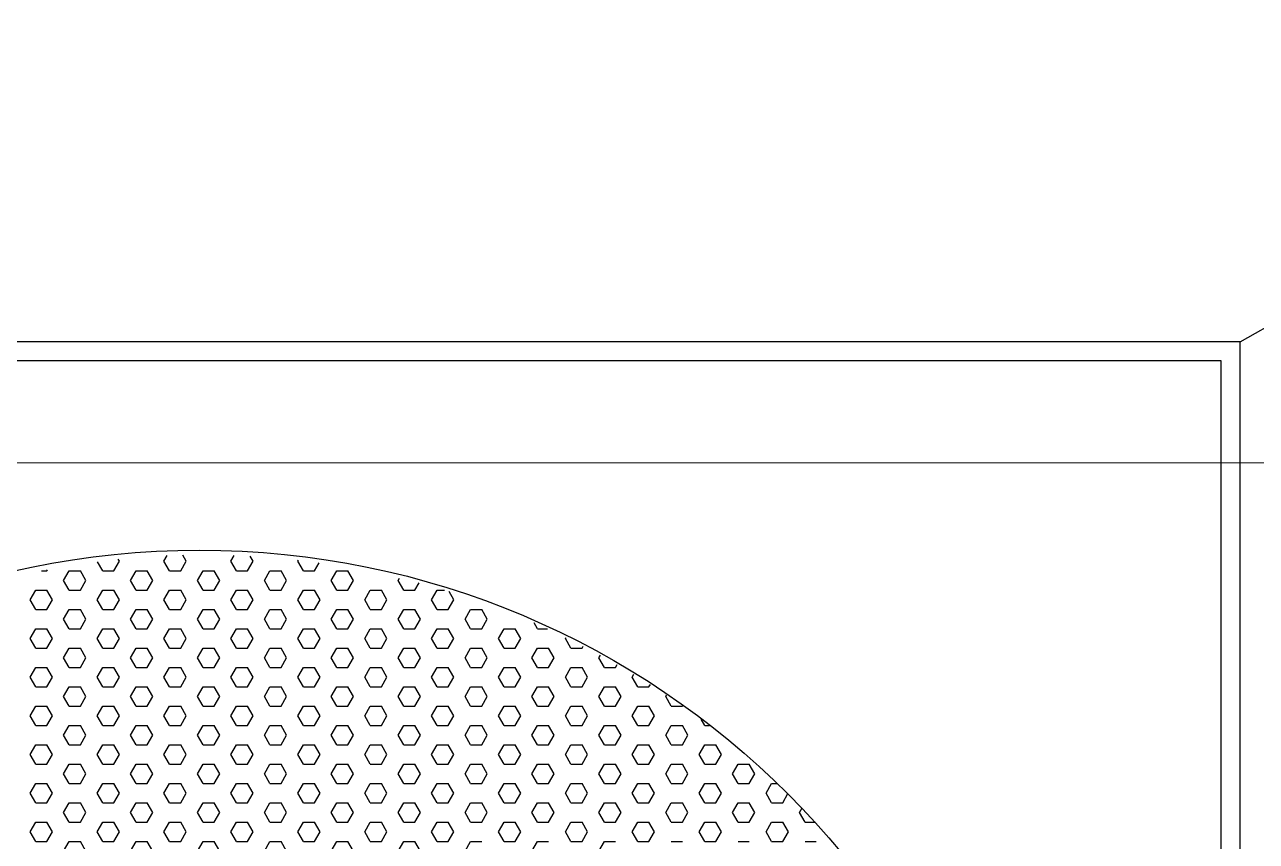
# Model space of a CAD drawing. Header units: millimetres. Extents: x 1464389 to 1998638, y -29162 to 256806.
# Drawn here: x 1540041.4 to 1540110.5, y 124806 to 124851.7 of the extents above; entities that cross this region are included whole.
import ezdxf

# ---------------------------------------------------------------- set-up
doc = ezdxf.new("R2010")
doc.units = ezdxf.units.MM
doc.header["$LTSCALE"] = 15
doc.layers.add('floor raising', color=210, linetype='Continuous', lineweight=9)
doc.layers.add('LS_DR_Washbasin', color=165, linetype='Continuous')

msp = doc.modelspace()

# ---------------------------------------------------------------- linework, layer by layer
at = {"layer": 'floor raising', "color": 251}
msp.add_line((1539989.89, 124827.191), (1542511.32, 124827.191), dxfattribs=at)
at = {"layer": 'LS_DR_Washbasin'}
for p, q in [((1540109.58, 124833.967), (1541492.89, 125617.277)), ((1540109.58, 124833.967), (1539992.89, 124833.967)), ((1540109.58, 124717.277), (1540109.58, 124833.967)), ((1540108.515, 124832.902), (1539993.956, 124832.902)), ((1540108.515, 124718.343), (1540108.515, 124832.902))]:
    msp.add_line(p, q, dxfattribs=at)
at = {"layer": 'LS_DR_Washbasin', "linetype": 'Continuous'}
for p, q in [((1540046.756, 124821.672), (1540046.691, 124821.784)), ((1540049.256, 124821.672), (1540049.438, 124821.988)), ((1540050.506, 124821.672), (1540050.306, 124822.019)), ((1540053.006, 124821.672), (1540053.197, 124822.004)), ((1540054.256, 124821.672), (1540054.088, 124821.964)), ((1540042.382, 124821.131), (1540042.693, 124821.131)), ((1540042.693, 124821.131), (1540042.733, 124821.2)), ((1540043.631, 124820.59), (1540043.943, 124821.131)), ((1540043.943, 124821.131), (1540044.568, 124821.131)), ((1540044.881, 124820.59), (1540044.568, 124821.131)), ((1540045.818, 124821.131), (1540045.52, 124821.647)), ((1540045.818, 124821.131), (1540046.443, 124821.131)), ((1540046.443, 124821.131), (1540046.756, 124821.672)), ((1540047.381, 124820.59), (1540047.693, 124821.131)), ((1540047.693, 124821.131), (1540048.318, 124821.131)), ((1540048.631, 124820.59), (1540048.318, 124821.131)), ((1540049.568, 124821.131), (1540049.256, 124821.672)), ((1540049.568, 124821.131), (1540050.193, 124821.131)), ((1540050.193, 124821.131), (1540050.506, 124821.672)), ((1540051.131, 124820.59), (1540051.443, 124821.131)), ((1540051.443, 124821.131), (1540052.068, 124821.131)), ((1540052.381, 124820.59), (1540052.068, 124821.131)), ((1540053.318, 124821.131), (1540053.006, 124821.672)), ((1540053.318, 124821.131), (1540053.943, 124821.131)), ((1540053.943, 124821.131), (1540054.256, 124821.672)), ((1540054.881, 124820.59), (1540055.193, 124821.131)), ((1540055.193, 124821.131), (1540055.818, 124821.131)), ((1540056.131, 124820.59), (1540055.818, 124821.131)), ((1540056.756, 124821.672), (1540056.792, 124821.736)), ((1540057.068, 124821.131), (1540056.756, 124821.672)), ((1540057.068, 124821.131), (1540057.693, 124821.131)), ((1540057.693, 124821.131), (1540057.957, 124821.588)), ((1540058.631, 124820.59), (1540058.943, 124821.131)), ((1540058.943, 124821.131), (1540059.568, 124821.131)), ((1540059.881, 124820.59), (1540059.568, 124821.131)), ((1540043.943, 124820.048), (1540043.631, 124820.59)), ((1540044.568, 124820.048), (1540044.881, 124820.59)), ((1540047.693, 124820.048), (1540047.381, 124820.59)), ((1540048.318, 124820.048), (1540048.631, 124820.59)), ((1540051.443, 124820.048), (1540051.131, 124820.59)), ((1540052.068, 124820.048), (1540052.381, 124820.59)), ((1540055.193, 124820.048), (1540054.881, 124820.59)), ((1540055.818, 124820.048), (1540056.131, 124820.59)), ((1540058.943, 124820.048), (1540058.631, 124820.59)), ((1540059.568, 124820.048), (1540059.881, 124820.59)), ((1540062.381, 124820.59), (1540062.464, 124820.733)), ((1540062.693, 124820.048), (1540062.381, 124820.59)), ((1540063.318, 124820.048), (1540063.554, 124820.456)), ((1540041.756, 124819.507), (1540042.068, 124820.048)), ((1540042.068, 124820.048), (1540042.693, 124820.048)), ((1540043.006, 124819.507), (1540042.693, 124820.048)), ((1540043.943, 124820.048), (1540044.568, 124820.048)), ((1540045.506, 124819.507), (1540045.818, 124820.048)), ((1540045.818, 124820.048), (1540046.443, 124820.048)), ((1540046.756, 124819.507), (1540046.443, 124820.048)), ((1540047.693, 124820.048), (1540048.318, 124820.048)), ((1540049.256, 124819.507), (1540049.568, 124820.048)), ((1540049.568, 124820.048), (1540050.193, 124820.048)), ((1540050.506, 124819.507), (1540050.193, 124820.048)), ((1540051.443, 124820.048), (1540052.068, 124820.048)), ((1540053.006, 124819.507), (1540053.318, 124820.048)), ((1540053.318, 124820.048), (1540053.943, 124820.048)), ((1540054.256, 124819.507), (1540053.943, 124820.048)), ((1540055.193, 124820.048), (1540055.818, 124820.048)), ((1540056.756, 124819.507), (1540057.068, 124820.048)), ((1540057.068, 124820.048), (1540057.693, 124820.048)), ((1540058.006, 124819.507), (1540057.693, 124820.048)), ((1540058.943, 124820.048), (1540059.568, 124820.048)), ((1540060.506, 124819.507), (1540060.818, 124820.048)), ((1540060.818, 124820.048), (1540061.443, 124820.048)), ((1540061.756, 124819.507), (1540061.443, 124820.048)), ((1540062.693, 124820.048), (1540063.318, 124820.048)), ((1540064.256, 124819.507), (1540064.568, 124820.048)), ((1540064.568, 124820.048), (1540064.99, 124820.048)), ((1540065.506, 124819.507), (1540065.237, 124819.973)), ((1540042.068, 124818.966), (1540041.756, 124819.507)), ((1540042.693, 124818.966), (1540043.006, 124819.507)), ((1540045.818, 124818.966), (1540045.506, 124819.507)), ((1540046.443, 124818.966), (1540046.756, 124819.507)), ((1540049.568, 124818.966), (1540049.256, 124819.507)), ((1540050.193, 124818.966), (1540050.506, 124819.507)), ((1540053.318, 124818.966), (1540053.006, 124819.507)), ((1540053.943, 124818.966), (1540054.256, 124819.507)), ((1540057.068, 124818.966), (1540056.756, 124819.507)), ((1540057.693, 124818.966), (1540058.006, 124819.507)), ((1540060.818, 124818.966), (1540060.506, 124819.507)), ((1540061.443, 124818.966), (1540061.756, 124819.507)), ((1540064.568, 124818.966), (1540064.256, 124819.507)), ((1540065.193, 124818.966), (1540065.506, 124819.507)), ((1540042.068, 124818.966), (1540042.693, 124818.966)), ((1540043.631, 124818.425), (1540043.943, 124818.966)), ((1540043.943, 124817.883), (1540043.631, 124818.425)), ((1540043.943, 124818.966), (1540044.568, 124818.966)), ((1540044.881, 124818.425), (1540044.568, 124818.966)), ((1540044.568, 124817.883), (1540044.881, 124818.425)), ((1540045.818, 124818.966), (1540046.443, 124818.966)), ((1540047.381, 124818.425), (1540047.693, 124818.966)), ((1540047.693, 124817.883), (1540047.381, 124818.425)), ((1540047.693, 124818.966), (1540048.318, 124818.966)), ((1540048.631, 124818.425), (1540048.318, 124818.966)), ((1540048.318, 124817.883), (1540048.631, 124818.425)), ((1540049.568, 124818.966), (1540050.193, 124818.966)), ((1540051.131, 124818.425), (1540051.443, 124818.966)), ((1540051.443, 124817.883), (1540051.131, 124818.425)), ((1540051.443, 124818.966), (1540052.068, 124818.966)), ((1540052.381, 124818.425), (1540052.068, 124818.966)), ((1540052.068, 124817.883), (1540052.381, 124818.425)), ((1540053.318, 124818.966), (1540053.943, 124818.966)), ((1540054.881, 124818.425), (1540055.193, 124818.966)), ((1540055.193, 124817.883), (1540054.881, 124818.425)), ((1540055.193, 124818.966), (1540055.818, 124818.966)), ((1540056.131, 124818.425), (1540055.818, 124818.966)), ((1540055.818, 124817.883), (1540056.131, 124818.425)), ((1540057.068, 124818.966), (1540057.693, 124818.966)), ((1540058.631, 124818.425), (1540058.943, 124818.966)), ((1540058.943, 124817.883), (1540058.631, 124818.425)), ((1540058.943, 124818.966), (1540059.568, 124818.966)), ((1540059.881, 124818.425), (1540059.568, 124818.966)), ((1540059.568, 124817.883), (1540059.881, 124818.425)), ((1540060.818, 124818.966), (1540061.443, 124818.966)), ((1540062.381, 124818.425), (1540062.693, 124818.966)), ((1540062.693, 124817.883), (1540062.381, 124818.425)), ((1540062.693, 124818.966), (1540063.318, 124818.966)), ((1540063.631, 124818.425), (1540063.318, 124818.966)), ((1540063.318, 124817.883), (1540063.631, 124818.425)), ((1540064.568, 124818.966), (1540065.193, 124818.966)), ((1540066.131, 124818.425), (1540066.443, 124818.966)), ((1540066.443, 124817.883), (1540066.131, 124818.425)), ((1540066.443, 124818.966), (1540067.068, 124818.966)), ((1540067.381, 124818.425), (1540067.068, 124818.966)), ((1540067.068, 124817.883), (1540067.381, 124818.425)), ((1540041.756, 124817.342), (1540042.068, 124817.883)), ((1540042.068, 124817.883), (1540042.693, 124817.883)), ((1540043.006, 124817.342), (1540042.693, 124817.883)), ((1540043.943, 124817.883), (1540044.568, 124817.883)), ((1540045.506, 124817.342), (1540045.818, 124817.883)), ((1540045.818, 124817.883), (1540046.443, 124817.883)), ((1540046.756, 124817.342), (1540046.443, 124817.883)), ((1540047.693, 124817.883), (1540048.318, 124817.883)), ((1540049.256, 124817.342), (1540049.568, 124817.883)), ((1540049.568, 124817.883), (1540050.193, 124817.883)), ((1540050.506, 124817.342), (1540050.193, 124817.883)), ((1540051.443, 124817.883), (1540052.068, 124817.883)), ((1540053.006, 124817.342), (1540053.318, 124817.883)), ((1540053.318, 124817.883), (1540053.943, 124817.883)), ((1540054.256, 124817.342), (1540053.943, 124817.883)), ((1540055.193, 124817.883), (1540055.818, 124817.883)), ((1540056.756, 124817.342), (1540057.068, 124817.883)), ((1540057.068, 124817.883), (1540057.693, 124817.883)), ((1540058.006, 124817.342), (1540057.693, 124817.883)), ((1540058.943, 124817.883), (1540059.568, 124817.883)), ((1540060.506, 124817.342), (1540060.818, 124817.883)), ((1540060.818, 124817.883), (1540061.443, 124817.883)), ((1540061.756, 124817.342), (1540061.443, 124817.883)), ((1540062.693, 124817.883), (1540063.318, 124817.883)), ((1540064.256, 124817.342), (1540064.568, 124817.883)), ((1540064.568, 124817.883), (1540065.193, 124817.883)), ((1540065.506, 124817.342), (1540065.193, 124817.883)), ((1540066.443, 124817.883), (1540067.068, 124817.883)), ((1540068.006, 124817.342), (1540068.318, 124817.883)), ((1540068.318, 124817.883), (1540068.943, 124817.883)), ((1540069.256, 124817.342), (1540068.943, 124817.883)), ((1540070.193, 124817.883), (1540069.998, 124818.221)), ((1540070.193, 124817.883), (1540070.763, 124817.883)), ((1540042.068, 124816.801), (1540041.756, 124817.342)), ((1540042.693, 124816.801), (1540043.006, 124817.342)), ((1540045.818, 124816.801), (1540045.506, 124817.342)), ((1540046.443, 124816.801), (1540046.756, 124817.342)), ((1540049.568, 124816.801), (1540049.256, 124817.342)), ((1540050.193, 124816.801), (1540050.506, 124817.342)), ((1540053.318, 124816.801), (1540053.006, 124817.342)), ((1540053.943, 124816.801), (1540054.256, 124817.342)), ((1540057.068, 124816.801), (1540056.756, 124817.342)), ((1540057.693, 124816.801), (1540058.006, 124817.342)), ((1540060.818, 124816.801), (1540060.506, 124817.342)), ((1540061.443, 124816.801), (1540061.756, 124817.342)), ((1540064.568, 124816.801), (1540064.256, 124817.342)), ((1540065.193, 124816.801), (1540065.506, 124817.342)), ((1540068.318, 124816.801), (1540068.006, 124817.342)), ((1540068.943, 124816.801), (1540069.256, 124817.342)), ((1540071.756, 124817.342), (1540071.791, 124817.403)), ((1540072.068, 124816.801), (1540071.756, 124817.342)), ((1540042.068, 124816.801), (1540042.693, 124816.801)), ((1540043.631, 124816.26), (1540043.943, 124816.801)), ((1540043.943, 124815.718), (1540043.631, 124816.26)), ((1540043.943, 124816.801), (1540044.568, 124816.801)), ((1540044.881, 124816.26), (1540044.568, 124816.801)), ((1540044.568, 124815.718), (1540044.881, 124816.26)), ((1540045.818, 124816.801), (1540046.443, 124816.801)), ((1540047.381, 124816.26), (1540047.693, 124816.801)), ((1540047.693, 124815.718), (1540047.381, 124816.26)), ((1540047.693, 124816.801), (1540048.318, 124816.801)), ((1540048.631, 124816.26), (1540048.318, 124816.801)), ((1540048.318, 124815.718), (1540048.631, 124816.26)), ((1540049.568, 124816.801), (1540050.193, 124816.801)), ((1540051.131, 124816.26), (1540051.443, 124816.801)), ((1540051.443, 124815.718), (1540051.131, 124816.26)), ((1540051.443, 124816.801), (1540052.068, 124816.801)), ((1540052.381, 124816.26), (1540052.068, 124816.801)), ((1540052.068, 124815.718), (1540052.381, 124816.26)), ((1540053.318, 124816.801), (1540053.943, 124816.801)), ((1540054.881, 124816.26), (1540055.193, 124816.801)), ((1540055.193, 124815.718), (1540054.881, 124816.26)), ((1540055.193, 124816.801), (1540055.818, 124816.801)), ((1540056.131, 124816.26), (1540055.818, 124816.801)), ((1540055.818, 124815.718), (1540056.131, 124816.26)), ((1540057.068, 124816.801), (1540057.693, 124816.801)), ((1540058.631, 124816.26), (1540058.943, 124816.801)), ((1540058.943, 124815.718), (1540058.631, 124816.26)), ((1540058.943, 124816.801), (1540059.568, 124816.801)), ((1540059.881, 124816.26), (1540059.568, 124816.801)), ((1540059.568, 124815.718), (1540059.881, 124816.26)), ((1540060.818, 124816.801), (1540061.443, 124816.801)), ((1540062.381, 124816.26), (1540062.693, 124816.801)), ((1540062.693, 124815.718), (1540062.381, 124816.26)), ((1540062.693, 124816.801), (1540063.318, 124816.801)), ((1540063.631, 124816.26), (1540063.318, 124816.801)), ((1540063.318, 124815.718), (1540063.631, 124816.26)), ((1540064.568, 124816.801), (1540065.193, 124816.801)), ((1540066.131, 124816.26), (1540066.443, 124816.801)), ((1540066.443, 124815.718), (1540066.131, 124816.26)), ((1540066.443, 124816.801), (1540067.068, 124816.801)), ((1540067.381, 124816.26), (1540067.068, 124816.801)), ((1540067.068, 124815.718), (1540067.381, 124816.26)), ((1540068.318, 124816.801), (1540068.943, 124816.801)), ((1540069.881, 124816.26), (1540070.193, 124816.801)), ((1540070.193, 124815.718), (1540069.881, 124816.26)), ((1540070.193, 124816.801), (1540070.818, 124816.801)), ((1540071.131, 124816.26), (1540070.818, 124816.801)), ((1540070.818, 124815.718), (1540071.131, 124816.26)), ((1540072.068, 124816.801), (1540072.693, 124816.801)), ((1540072.693, 124816.801), (1540072.762, 124816.921)), ((1540073.631, 124816.26), (1540073.721, 124816.416)), ((1540073.943, 124815.718), (1540073.631, 124816.26)), ((1540041.756, 124815.177), (1540042.068, 124815.718)), ((1540042.068, 124815.718), (1540042.693, 124815.718)), ((1540043.006, 124815.177), (1540042.693, 124815.718)), ((1540043.943, 124815.718), (1540044.568, 124815.718)), ((1540045.506, 124815.177), (1540045.818, 124815.718)), ((1540045.818, 124815.718), (1540046.443, 124815.718)), ((1540046.756, 124815.177), (1540046.443, 124815.718)), ((1540047.693, 124815.718), (1540048.318, 124815.718)), ((1540049.256, 124815.177), (1540049.568, 124815.718)), ((1540049.568, 124815.718), (1540050.193, 124815.718)), ((1540050.506, 124815.177), (1540050.193, 124815.718)), ((1540051.443, 124815.718), (1540052.068, 124815.718)), ((1540053.006, 124815.177), (1540053.318, 124815.718)), ((1540053.318, 124815.718), (1540053.943, 124815.718)), ((1540054.256, 124815.177), (1540053.943, 124815.718)), ((1540055.193, 124815.718), (1540055.818, 124815.718)), ((1540056.756, 124815.177), (1540057.068, 124815.718)), ((1540057.068, 124815.718), (1540057.693, 124815.718)), ((1540058.006, 124815.177), (1540057.693, 124815.718)), ((1540058.943, 124815.718), (1540059.568, 124815.718)), ((1540060.506, 124815.177), (1540060.818, 124815.718)), ((1540060.818, 124815.718), (1540061.443, 124815.718)), ((1540061.756, 124815.177), (1540061.443, 124815.718)), ((1540062.693, 124815.718), (1540063.318, 124815.718)), ((1540064.256, 124815.177), (1540064.568, 124815.718)), ((1540064.568, 124815.718), (1540065.193, 124815.718)), ((1540065.506, 124815.177), (1540065.193, 124815.718)), ((1540066.443, 124815.718), (1540067.068, 124815.718)), ((1540068.006, 124815.177), (1540068.318, 124815.718)), ((1540068.318, 124815.718), (1540068.943, 124815.718)), ((1540069.256, 124815.177), (1540068.943, 124815.718)), ((1540070.193, 124815.718), (1540070.818, 124815.718)), ((1540071.756, 124815.177), (1540072.068, 124815.718)), ((1540072.068, 124815.718), (1540072.693, 124815.718)), ((1540073.006, 124815.177), (1540072.693, 124815.718)), ((1540073.943, 124815.718), (1540074.568, 124815.718)), ((1540074.568, 124815.718), (1540074.668, 124815.89)), ((1540042.068, 124814.636), (1540041.756, 124815.177)), ((1540042.693, 124814.636), (1540043.006, 124815.177)), ((1540045.818, 124814.636), (1540045.506, 124815.177)), ((1540046.443, 124814.636), (1540046.756, 124815.177)), ((1540049.568, 124814.636), (1540049.256, 124815.177)), ((1540050.193, 124814.636), (1540050.506, 124815.177)), ((1540053.318, 124814.636), (1540053.006, 124815.177)), ((1540053.943, 124814.636), (1540054.256, 124815.177)), ((1540057.068, 124814.636), (1540056.756, 124815.177)), ((1540057.693, 124814.636), (1540058.006, 124815.177)), ((1540060.818, 124814.636), (1540060.506, 124815.177)), ((1540061.443, 124814.636), (1540061.756, 124815.177)), ((1540064.568, 124814.636), (1540064.256, 124815.177)), ((1540065.193, 124814.636), (1540065.506, 124815.177)), ((1540068.318, 124814.636), (1540068.006, 124815.177)), ((1540068.943, 124814.636), (1540069.256, 124815.177)), ((1540072.068, 124814.636), (1540071.756, 124815.177)), ((1540072.693, 124814.636), (1540073.006, 124815.177)), ((1540075.506, 124815.177), (1540075.601, 124815.343)), ((1540075.818, 124814.636), (1540075.506, 124815.177)), ((1540042.068, 124814.636), (1540042.693, 124814.636)), ((1540043.631, 124814.095), (1540043.943, 124814.636)), ((1540043.943, 124814.636), (1540044.568, 124814.636)), ((1540044.881, 124814.095), (1540044.568, 124814.636)), ((1540045.818, 124814.636), (1540046.443, 124814.636)), ((1540047.381, 124814.095), (1540047.693, 124814.636)), ((1540047.693, 124814.636), (1540048.318, 124814.636)), ((1540048.631, 124814.095), (1540048.318, 124814.636)), ((1540049.568, 124814.636), (1540050.193, 124814.636)), ((1540051.131, 124814.095), (1540051.443, 124814.636)), ((1540051.443, 124814.636), (1540052.068, 124814.636)), ((1540052.381, 124814.095), (1540052.068, 124814.636)), ((1540053.318, 124814.636), (1540053.943, 124814.636)), ((1540054.881, 124814.095), (1540055.193, 124814.636)), ((1540055.193, 124814.636), (1540055.818, 124814.636)), ((1540056.131, 124814.095), (1540055.818, 124814.636)), ((1540057.068, 124814.636), (1540057.693, 124814.636)), ((1540058.631, 124814.095), (1540058.943, 124814.636)), ((1540058.943, 124814.636), (1540059.568, 124814.636)), ((1540059.881, 124814.095), (1540059.568, 124814.636)), ((1540060.818, 124814.636), (1540061.443, 124814.636)), ((1540062.381, 124814.095), (1540062.693, 124814.636)), ((1540062.693, 124814.636), (1540063.318, 124814.636)), ((1540063.631, 124814.095), (1540063.318, 124814.636)), ((1540064.568, 124814.636), (1540065.193, 124814.636)), ((1540066.131, 124814.095), (1540066.443, 124814.636)), ((1540066.443, 124814.636), (1540067.068, 124814.636)), ((1540067.381, 124814.095), (1540067.068, 124814.636)), ((1540068.318, 124814.636), (1540068.943, 124814.636)), ((1540069.881, 124814.095), (1540070.193, 124814.636)), ((1540070.193, 124814.636), (1540070.818, 124814.636)), ((1540071.131, 124814.095), (1540070.818, 124814.636)), ((1540072.068, 124814.636), (1540072.693, 124814.636)), ((1540073.631, 124814.095), (1540073.943, 124814.636)), ((1540073.943, 124814.636), (1540074.568, 124814.636)), ((1540074.881, 124814.095), (1540074.568, 124814.636)), ((1540075.818, 124814.636), (1540076.443, 124814.636)), ((1540076.443, 124814.636), (1540076.523, 124814.773)), ((1540041.756, 124813.012), (1540042.068, 124813.553)), ((1540042.068, 124813.553), (1540042.693, 124813.553)), ((1540043.006, 124813.012), (1540042.693, 124813.553)), ((1540043.943, 124813.553), (1540043.631, 124814.095)), ((1540043.943, 124813.553), (1540044.568, 124813.553)), ((1540044.568, 124813.553), (1540044.881, 124814.095)), ((1540045.506, 124813.012), (1540045.818, 124813.553)), ((1540045.818, 124813.553), (1540046.443, 124813.553)), ((1540046.756, 124813.012), (1540046.443, 124813.553)), ((1540047.693, 124813.553), (1540047.381, 124814.095)), ((1540047.693, 124813.553), (1540048.318, 124813.553)), ((1540048.318, 124813.553), (1540048.631, 124814.095)), ((1540049.256, 124813.012), (1540049.568, 124813.553)), ((1540049.568, 124813.553), (1540050.193, 124813.553)), ((1540050.506, 124813.012), (1540050.193, 124813.553)), ((1540051.443, 124813.553), (1540051.131, 124814.095)), ((1540051.443, 124813.553), (1540052.068, 124813.553)), ((1540052.068, 124813.553), (1540052.381, 124814.095)), ((1540053.006, 124813.012), (1540053.318, 124813.553)), ((1540053.318, 124813.553), (1540053.943, 124813.553)), ((1540054.256, 124813.012), (1540053.943, 124813.553)), ((1540055.193, 124813.553), (1540054.881, 124814.095)), ((1540055.193, 124813.553), (1540055.818, 124813.553)), ((1540055.818, 124813.553), (1540056.131, 124814.095)), ((1540056.756, 124813.012), (1540057.068, 124813.553)), ((1540057.068, 124813.553), (1540057.693, 124813.553)), ((1540058.006, 124813.012), (1540057.693, 124813.553)), ((1540058.943, 124813.553), (1540058.631, 124814.095)), ((1540058.943, 124813.553), (1540059.568, 124813.553)), ((1540059.568, 124813.553), (1540059.881, 124814.095)), ((1540060.506, 124813.012), (1540060.818, 124813.553)), ((1540060.818, 124813.553), (1540061.443, 124813.553)), ((1540061.756, 124813.012), (1540061.443, 124813.553)), ((1540062.693, 124813.553), (1540062.381, 124814.095)), ((1540062.693, 124813.553), (1540063.318, 124813.553)), ((1540063.318, 124813.553), (1540063.631, 124814.095)), ((1540064.256, 124813.012), (1540064.568, 124813.553)), ((1540064.568, 124813.553), (1540065.193, 124813.553)), ((1540065.506, 124813.012), (1540065.193, 124813.553)), ((1540066.443, 124813.553), (1540066.131, 124814.095)), ((1540066.443, 124813.553), (1540067.068, 124813.553)), ((1540067.068, 124813.553), (1540067.381, 124814.095)), ((1540068.006, 124813.012), (1540068.318, 124813.553)), ((1540068.318, 124813.553), (1540068.943, 124813.553)), ((1540069.256, 124813.012), (1540068.943, 124813.553)), ((1540070.193, 124813.553), (1540069.881, 124814.095)), ((1540070.193, 124813.553), (1540070.818, 124813.553)), ((1540070.818, 124813.553), (1540071.131, 124814.095)), ((1540071.756, 124813.012), (1540072.068, 124813.553)), ((1540072.068, 124813.553), (1540072.693, 124813.553)), ((1540073.006, 124813.012), (1540072.693, 124813.553)), ((1540073.943, 124813.553), (1540073.631, 124814.095)), ((1540073.943, 124813.553), (1540074.568, 124813.553)), ((1540074.568, 124813.553), (1540074.881, 124814.095)), ((1540075.506, 124813.012), (1540075.818, 124813.553)), ((1540075.818, 124813.553), (1540076.443, 124813.553)), ((1540076.756, 124813.012), (1540076.443, 124813.553)), ((1540077.381, 124814.095), (1540077.431, 124814.182)), ((1540077.693, 124813.553), (1540077.381, 124814.095)), ((1540077.693, 124813.553), (1540078.318, 124813.553)), ((1540078.318, 124813.553), (1540078.327, 124813.569)), ((1540042.068, 124812.471), (1540041.756, 124813.012)), ((1540042.693, 124812.471), (1540043.006, 124813.012)), ((1540045.818, 124812.471), (1540045.506, 124813.012)), ((1540046.443, 124812.471), (1540046.756, 124813.012)), ((1540049.568, 124812.471), (1540049.256, 124813.012)), ((1540050.193, 124812.471), (1540050.506, 124813.012)), ((1540053.318, 124812.471), (1540053.006, 124813.012)), ((1540053.943, 124812.471), (1540054.256, 124813.012)), ((1540057.068, 124812.471), (1540056.756, 124813.012)), ((1540057.693, 124812.471), (1540058.006, 124813.012)), ((1540060.818, 124812.471), (1540060.506, 124813.012)), ((1540061.443, 124812.471), (1540061.756, 124813.012)), ((1540064.568, 124812.471), (1540064.256, 124813.012)), ((1540065.193, 124812.471), (1540065.506, 124813.012)), ((1540068.318, 124812.471), (1540068.006, 124813.012)), ((1540068.943, 124812.471), (1540069.256, 124813.012)), ((1540072.068, 124812.471), (1540071.756, 124813.012)), ((1540072.693, 124812.471), (1540073.006, 124813.012)), ((1540075.818, 124812.471), (1540075.506, 124813.012)), ((1540076.443, 124812.471), (1540076.756, 124813.012)), ((1540079.568, 124812.471), (1540079.369, 124812.817)), ((1540042.068, 124812.471), (1540042.693, 124812.471)), ((1540043.631, 124811.929), (1540043.943, 124812.471)), ((1540043.943, 124812.471), (1540044.568, 124812.471)), ((1540044.881, 124811.929), (1540044.568, 124812.471)), ((1540045.818, 124812.471), (1540046.443, 124812.471)), ((1540047.381, 124811.929), (1540047.693, 124812.471)), ((1540047.693, 124812.471), (1540048.318, 124812.471)), ((1540048.631, 124811.929), (1540048.318, 124812.471)), ((1540049.568, 124812.471), (1540050.193, 124812.471)), ((1540051.131, 124811.929), (1540051.443, 124812.471)), ((1540051.443, 124812.471), (1540052.068, 124812.471)), ((1540052.381, 124811.929), (1540052.068, 124812.471)), ((1540053.318, 124812.471), (1540053.943, 124812.471)), ((1540054.881, 124811.929), (1540055.193, 124812.471)), ((1540055.193, 124812.471), (1540055.818, 124812.471)), ((1540056.131, 124811.929), (1540055.818, 124812.471)), ((1540057.068, 124812.471), (1540057.693, 124812.471)), ((1540058.631, 124811.929), (1540058.943, 124812.471)), ((1540058.943, 124812.471), (1540059.568, 124812.471)), ((1540059.881, 124811.929), (1540059.568, 124812.471)), ((1540060.818, 124812.471), (1540061.443, 124812.471)), ((1540062.381, 124811.929), (1540062.693, 124812.471)), ((1540062.693, 124812.471), (1540063.318, 124812.471)), ((1540063.631, 124811.929), (1540063.318, 124812.471)), ((1540064.568, 124812.471), (1540065.193, 124812.471)), ((1540066.131, 124811.929), (1540066.443, 124812.471)), ((1540066.443, 124812.471), (1540067.068, 124812.471)), ((1540067.381, 124811.929), (1540067.068, 124812.471)), ((1540068.318, 124812.471), (1540068.943, 124812.471)), ((1540069.881, 124811.929), (1540070.193, 124812.471)), ((1540070.193, 124812.471), (1540070.818, 124812.471)), ((1540071.131, 124811.929), (1540070.818, 124812.471)), ((1540072.068, 124812.471), (1540072.693, 124812.471)), ((1540073.631, 124811.929), (1540073.943, 124812.471)), ((1540073.943, 124812.471), (1540074.568, 124812.471)), ((1540074.881, 124811.929), (1540074.568, 124812.471)), ((1540075.818, 124812.471), (1540076.443, 124812.471)), ((1540077.381, 124811.929), (1540077.693, 124812.471)), ((1540077.693, 124812.471), (1540078.318, 124812.471)), ((1540078.631, 124811.929), (1540078.318, 124812.471)), ((1540079.568, 124812.471), (1540079.828, 124812.471)), ((1540043.943, 124811.388), (1540043.631, 124811.929)), ((1540044.568, 124811.388), (1540044.881, 124811.929)), ((1540047.693, 124811.388), (1540047.381, 124811.929)), ((1540048.318, 124811.388), (1540048.631, 124811.929)), ((1540051.443, 124811.388), (1540051.131, 124811.929)), ((1540052.068, 124811.388), (1540052.381, 124811.929)), ((1540055.193, 124811.388), (1540054.881, 124811.929)), ((1540055.818, 124811.388), (1540056.131, 124811.929)), ((1540058.943, 124811.388), (1540058.631, 124811.929)), ((1540059.568, 124811.388), (1540059.881, 124811.929)), ((1540062.693, 124811.388), (1540062.381, 124811.929)), ((1540063.318, 124811.388), (1540063.631, 124811.929)), ((1540066.443, 124811.388), (1540066.131, 124811.929)), ((1540067.068, 124811.388), (1540067.381, 124811.929)), ((1540070.193, 124811.388), (1540069.881, 124811.929)), ((1540070.818, 124811.388), (1540071.131, 124811.929)), ((1540073.943, 124811.388), (1540073.631, 124811.929)), ((1540074.568, 124811.388), (1540074.881, 124811.929)), ((1540077.693, 124811.388), (1540077.381, 124811.929)), ((1540078.318, 124811.388), (1540078.631, 124811.929)), ((1540041.756, 124810.847), (1540042.068, 124811.388)), ((1540042.068, 124810.306), (1540041.756, 124810.847)), ((1540042.068, 124811.388), (1540042.693, 124811.388)), ((1540043.006, 124810.847), (1540042.693, 124811.388)), ((1540042.693, 124810.306), (1540043.006, 124810.847)), ((1540043.943, 124811.388), (1540044.568, 124811.388)), ((1540045.506, 124810.847), (1540045.818, 124811.388)), ((1540045.818, 124810.306), (1540045.506, 124810.847)), ((1540045.818, 124811.388), (1540046.443, 124811.388)), ((1540046.756, 124810.847), (1540046.443, 124811.388)), ((1540046.443, 124810.306), (1540046.756, 124810.847)), ((1540047.693, 124811.388), (1540048.318, 124811.388)), ((1540049.256, 124810.847), (1540049.568, 124811.388)), ((1540049.568, 124810.306), (1540049.256, 124810.847)), ((1540049.568, 124811.388), (1540050.193, 124811.388)), ((1540050.506, 124810.847), (1540050.193, 124811.388)), ((1540050.193, 124810.306), (1540050.506, 124810.847)), ((1540051.443, 124811.388), (1540052.068, 124811.388)), ((1540053.006, 124810.847), (1540053.318, 124811.388)), ((1540053.318, 124810.306), (1540053.006, 124810.847)), ((1540053.318, 124811.388), (1540053.943, 124811.388)), ((1540054.256, 124810.847), (1540053.943, 124811.388)), ((1540053.943, 124810.306), (1540054.256, 124810.847)), ((1540055.193, 124811.388), (1540055.818, 124811.388)), ((1540056.756, 124810.847), (1540057.068, 124811.388)), ((1540057.068, 124810.306), (1540056.756, 124810.847)), ((1540057.068, 124811.388), (1540057.693, 124811.388)), ((1540058.006, 124810.847), (1540057.693, 124811.388)), ((1540057.693, 124810.306), (1540058.006, 124810.847)), ((1540058.943, 124811.388), (1540059.568, 124811.388)), ((1540060.506, 124810.847), (1540060.818, 124811.388)), ((1540060.818, 124810.306), (1540060.506, 124810.847)), ((1540060.818, 124811.388), (1540061.443, 124811.388)), ((1540061.756, 124810.847), (1540061.443, 124811.388)), ((1540061.443, 124810.306), (1540061.756, 124810.847)), ((1540062.693, 124811.388), (1540063.318, 124811.388)), ((1540064.256, 124810.847), (1540064.568, 124811.388)), ((1540064.568, 124810.306), (1540064.256, 124810.847)), ((1540064.568, 124811.388), (1540065.193, 124811.388)), ((1540065.506, 124810.847), (1540065.193, 124811.388)), ((1540065.193, 124810.306), (1540065.506, 124810.847)), ((1540066.443, 124811.388), (1540067.068, 124811.388)), ((1540068.006, 124810.847), (1540068.318, 124811.388)), ((1540068.318, 124810.306), (1540068.006, 124810.847)), ((1540068.318, 124811.388), (1540068.943, 124811.388)), ((1540069.256, 124810.847), (1540068.943, 124811.388)), ((1540068.943, 124810.306), (1540069.256, 124810.847)), ((1540070.193, 124811.388), (1540070.818, 124811.388)), ((1540071.756, 124810.847), (1540072.068, 124811.388)), ((1540072.068, 124810.306), (1540071.756, 124810.847)), ((1540072.068, 124811.388), (1540072.693, 124811.388)), ((1540073.006, 124810.847), (1540072.693, 124811.388)), ((1540072.693, 124810.306), (1540073.006, 124810.847)), ((1540073.943, 124811.388), (1540074.568, 124811.388)), ((1540075.506, 124810.847), (1540075.818, 124811.388)), ((1540075.818, 124810.306), (1540075.506, 124810.847)), ((1540075.818, 124811.388), (1540076.443, 124811.388)), ((1540076.756, 124810.847), (1540076.443, 124811.388)), ((1540076.443, 124810.306), (1540076.756, 124810.847)), ((1540077.693, 124811.388), (1540078.318, 124811.388)), ((1540079.256, 124810.847), (1540079.568, 124811.388)), ((1540079.568, 124810.306), (1540079.256, 124810.847)), ((1540079.568, 124811.388), (1540080.193, 124811.388)), ((1540080.506, 124810.847), (1540080.193, 124811.388)), ((1540080.193, 124810.306), (1540080.506, 124810.847)), ((1540042.068, 124810.306), (1540042.693, 124810.306)), ((1540043.631, 124809.764), (1540043.943, 124810.306)), ((1540043.943, 124810.306), (1540044.568, 124810.306)), ((1540044.881, 124809.764), (1540044.568, 124810.306)), ((1540045.818, 124810.306), (1540046.443, 124810.306)), ((1540047.381, 124809.764), (1540047.693, 124810.306)), ((1540047.693, 124810.306), (1540048.318, 124810.306)), ((1540048.631, 124809.764), (1540048.318, 124810.306)), ((1540049.568, 124810.306), (1540050.193, 124810.306)), ((1540051.131, 124809.764), (1540051.443, 124810.306)), ((1540051.443, 124810.306), (1540052.068, 124810.306)), ((1540052.381, 124809.764), (1540052.068, 124810.306)), ((1540053.318, 124810.306), (1540053.943, 124810.306)), ((1540054.881, 124809.764), (1540055.193, 124810.306)), ((1540055.193, 124810.306), (1540055.818, 124810.306)), ((1540056.131, 124809.764), (1540055.818, 124810.306)), ((1540057.068, 124810.306), (1540057.693, 124810.306)), ((1540058.631, 124809.764), (1540058.943, 124810.306)), ((1540058.943, 124810.306), (1540059.568, 124810.306)), ((1540059.881, 124809.764), (1540059.568, 124810.306)), ((1540060.818, 124810.306), (1540061.443, 124810.306)), ((1540062.381, 124809.764), (1540062.693, 124810.306)), ((1540062.693, 124810.306), (1540063.318, 124810.306)), ((1540063.631, 124809.764), (1540063.318, 124810.306)), ((1540064.568, 124810.306), (1540065.193, 124810.306)), ((1540066.131, 124809.764), (1540066.443, 124810.306)), ((1540066.443, 124810.306), (1540067.068, 124810.306)), ((1540067.381, 124809.764), (1540067.068, 124810.306)), ((1540068.318, 124810.306), (1540068.943, 124810.306)), ((1540069.881, 124809.764), (1540070.193, 124810.306)), ((1540070.193, 124810.306), (1540070.818, 124810.306)), ((1540071.131, 124809.764), (1540070.818, 124810.306)), ((1540072.068, 124810.306), (1540072.693, 124810.306)), ((1540073.631, 124809.764), (1540073.943, 124810.306)), ((1540073.943, 124810.306), (1540074.568, 124810.306)), ((1540074.881, 124809.764), (1540074.568, 124810.306)), ((1540075.818, 124810.306), (1540076.443, 124810.306)), ((1540077.381, 124809.764), (1540077.693, 124810.306)), ((1540077.693, 124810.306), (1540078.318, 124810.306)), ((1540078.631, 124809.764), (1540078.318, 124810.306)), ((1540079.568, 124810.306), (1540080.193, 124810.306)), ((1540081.131, 124809.764), (1540081.443, 124810.306)), ((1540081.443, 124810.306), (1540082.068, 124810.306)), ((1540082.381, 124809.764), (1540082.068, 124810.306)), ((1540043.943, 124809.223), (1540043.631, 124809.764)), ((1540044.568, 124809.223), (1540044.881, 124809.764)), ((1540047.693, 124809.223), (1540047.381, 124809.764)), ((1540048.318, 124809.223), (1540048.631, 124809.764)), ((1540051.443, 124809.223), (1540051.131, 124809.764)), ((1540052.068, 124809.223), (1540052.381, 124809.764)), ((1540055.193, 124809.223), (1540054.881, 124809.764)), ((1540055.818, 124809.223), (1540056.131, 124809.764)), ((1540058.943, 124809.223), (1540058.631, 124809.764)), ((1540059.568, 124809.223), (1540059.881, 124809.764)), ((1540062.693, 124809.223), (1540062.381, 124809.764)), ((1540063.318, 124809.223), (1540063.631, 124809.764)), ((1540066.443, 124809.223), (1540066.131, 124809.764)), ((1540067.068, 124809.223), (1540067.381, 124809.764)), ((1540070.193, 124809.223), (1540069.881, 124809.764)), ((1540070.818, 124809.223), (1540071.131, 124809.764)), ((1540073.943, 124809.223), (1540073.631, 124809.764)), ((1540074.568, 124809.223), (1540074.881, 124809.764)), ((1540077.693, 124809.223), (1540077.381, 124809.764)), ((1540078.318, 124809.223), (1540078.631, 124809.764)), ((1540081.443, 124809.223), (1540081.131, 124809.764)), ((1540082.068, 124809.223), (1540082.381, 124809.764)), ((1540041.756, 124808.682), (1540042.068, 124809.223)), ((1540042.068, 124808.141), (1540041.756, 124808.682)), ((1540042.068, 124809.223), (1540042.693, 124809.223)), ((1540043.006, 124808.682), (1540042.693, 124809.223)), ((1540042.693, 124808.141), (1540043.006, 124808.682)), ((1540043.943, 124809.223), (1540044.568, 124809.223)), ((1540045.506, 124808.682), (1540045.818, 124809.223)), ((1540045.818, 124808.141), (1540045.506, 124808.682)), ((1540045.818, 124809.223), (1540046.443, 124809.223)), ((1540046.756, 124808.682), (1540046.443, 124809.223)), ((1540046.443, 124808.141), (1540046.756, 124808.682)), ((1540047.693, 124809.223), (1540048.318, 124809.223)), ((1540049.256, 124808.682), (1540049.568, 124809.223)), ((1540049.568, 124808.141), (1540049.256, 124808.682)), ((1540049.568, 124809.223), (1540050.193, 124809.223)), ((1540050.506, 124808.682), (1540050.193, 124809.223)), ((1540050.193, 124808.141), (1540050.506, 124808.682)), ((1540051.443, 124809.223), (1540052.068, 124809.223)), ((1540053.006, 124808.682), (1540053.318, 124809.223)), ((1540053.318, 124808.141), (1540053.006, 124808.682)), ((1540053.318, 124809.223), (1540053.943, 124809.223)), ((1540054.256, 124808.682), (1540053.943, 124809.223)), ((1540053.943, 124808.141), (1540054.256, 124808.682)), ((1540055.193, 124809.223), (1540055.818, 124809.223)), ((1540056.756, 124808.682), (1540057.068, 124809.223)), ((1540057.068, 124808.141), (1540056.756, 124808.682)), ((1540057.068, 124809.223), (1540057.693, 124809.223)), ((1540058.006, 124808.682), (1540057.693, 124809.223)), ((1540057.693, 124808.141), (1540058.006, 124808.682)), ((1540058.943, 124809.223), (1540059.568, 124809.223)), ((1540060.506, 124808.682), (1540060.818, 124809.223)), ((1540060.818, 124808.141), (1540060.506, 124808.682)), ((1540060.818, 124809.223), (1540061.443, 124809.223)), ((1540061.756, 124808.682), (1540061.443, 124809.223)), ((1540061.443, 124808.141), (1540061.756, 124808.682)), ((1540062.693, 124809.223), (1540063.318, 124809.223)), ((1540064.256, 124808.682), (1540064.568, 124809.223)), ((1540064.568, 124808.141), (1540064.256, 124808.682)), ((1540064.568, 124809.223), (1540065.193, 124809.223)), ((1540065.506, 124808.682), (1540065.193, 124809.223)), ((1540065.193, 124808.141), (1540065.506, 124808.682)), ((1540066.443, 124809.223), (1540067.068, 124809.223)), ((1540068.006, 124808.682), (1540068.318, 124809.223)), ((1540068.318, 124808.141), (1540068.006, 124808.682)), ((1540068.318, 124809.223), (1540068.943, 124809.223)), ((1540069.256, 124808.682), (1540068.943, 124809.223)), ((1540068.943, 124808.141), (1540069.256, 124808.682)), ((1540070.193, 124809.223), (1540070.818, 124809.223)), ((1540071.756, 124808.682), (1540072.068, 124809.223)), ((1540072.068, 124808.141), (1540071.756, 124808.682)), ((1540072.068, 124809.223), (1540072.693, 124809.223)), ((1540073.006, 124808.682), (1540072.693, 124809.223)), ((1540072.693, 124808.141), (1540073.006, 124808.682)), ((1540073.943, 124809.223), (1540074.568, 124809.223)), ((1540075.506, 124808.682), (1540075.818, 124809.223)), ((1540075.818, 124808.141), (1540075.506, 124808.682)), ((1540075.818, 124809.223), (1540076.443, 124809.223)), ((1540076.756, 124808.682), (1540076.443, 124809.223)), ((1540076.443, 124808.141), (1540076.756, 124808.682)), ((1540077.693, 124809.223), (1540078.318, 124809.223)), ((1540079.256, 124808.682), (1540079.568, 124809.223)), ((1540079.568, 124808.141), (1540079.256, 124808.682)), ((1540079.568, 124809.223), (1540080.193, 124809.223)), ((1540080.506, 124808.682), (1540080.193, 124809.223)), ((1540080.193, 124808.141), (1540080.506, 124808.682)), ((1540081.443, 124809.223), (1540082.068, 124809.223)), ((1540083.006, 124808.682), (1540083.318, 124809.223)), ((1540083.318, 124808.141), (1540083.006, 124808.682)), ((1540083.318, 124809.223), (1540083.642, 124809.223)), ((1540042.068, 124808.141), (1540042.693, 124808.141)), ((1540043.631, 124807.599), (1540043.943, 124808.141)), ((1540043.943, 124808.141), (1540044.568, 124808.141)), ((1540044.881, 124807.599), (1540044.568, 124808.141)), ((1540045.818, 124808.141), (1540046.443, 124808.141)), ((1540047.381, 124807.599), (1540047.693, 124808.141)), ((1540047.693, 124808.141), (1540048.318, 124808.141)), ((1540048.631, 124807.599), (1540048.318, 124808.141)), ((1540049.568, 124808.141), (1540050.193, 124808.141)), ((1540051.131, 124807.599), (1540051.443, 124808.141)), ((1540051.443, 124808.141), (1540052.068, 124808.141)), ((1540052.381, 124807.599), (1540052.068, 124808.141)), ((1540053.318, 124808.141), (1540053.943, 124808.141)), ((1540054.881, 124807.599), (1540055.193, 124808.141)), ((1540055.193, 124808.141), (1540055.818, 124808.141)), ((1540056.131, 124807.599), (1540055.818, 124808.141)), ((1540057.068, 124808.141), (1540057.693, 124808.141)), ((1540058.631, 124807.599), (1540058.943, 124808.141)), ((1540058.943, 124808.141), (1540059.568, 124808.141)), ((1540059.881, 124807.599), (1540059.568, 124808.141)), ((1540060.818, 124808.141), (1540061.443, 124808.141)), ((1540062.381, 124807.599), (1540062.693, 124808.141)), ((1540062.693, 124808.141), (1540063.318, 124808.141)), ((1540063.631, 124807.599), (1540063.318, 124808.141)), ((1540064.568, 124808.141), (1540065.193, 124808.141)), ((1540066.131, 124807.599), (1540066.443, 124808.141)), ((1540066.443, 124808.141), (1540067.068, 124808.141)), ((1540067.381, 124807.599), (1540067.068, 124808.141)), ((1540068.318, 124808.141), (1540068.943, 124808.141)), ((1540069.881, 124807.599), (1540070.193, 124808.141)), ((1540070.193, 124808.141), (1540070.818, 124808.141)), ((1540071.131, 124807.599), (1540070.818, 124808.141)), ((1540072.068, 124808.141), (1540072.693, 124808.141)), ((1540073.631, 124807.599), (1540073.943, 124808.141)), ((1540073.943, 124808.141), (1540074.568, 124808.141)), ((1540074.881, 124807.599), (1540074.568, 124808.141)), ((1540075.818, 124808.141), (1540076.443, 124808.141)), ((1540077.381, 124807.599), (1540077.693, 124808.141)), ((1540077.693, 124808.141), (1540078.318, 124808.141)), ((1540078.631, 124807.599), (1540078.318, 124808.141)), ((1540079.568, 124808.141), (1540080.193, 124808.141)), ((1540081.131, 124807.599), (1540081.443, 124808.141)), ((1540081.443, 124808.141), (1540082.068, 124808.141)), ((1540082.381, 124807.599), (1540082.068, 124808.141)), ((1540083.318, 124808.141), (1540083.943, 124808.141)), ((1540083.943, 124808.141), (1540084.237, 124808.649)), ((1540043.943, 124807.058), (1540043.631, 124807.599)), ((1540044.568, 124807.058), (1540044.881, 124807.599)), ((1540047.693, 124807.058), (1540047.381, 124807.599)), ((1540048.318, 124807.058), (1540048.631, 124807.599)), ((1540051.443, 124807.058), (1540051.131, 124807.599)), ((1540052.068, 124807.058), (1540052.381, 124807.599)), ((1540055.193, 124807.058), (1540054.881, 124807.599)), ((1540055.818, 124807.058), (1540056.131, 124807.599)), ((1540058.943, 124807.058), (1540058.631, 124807.599)), ((1540059.568, 124807.058), (1540059.881, 124807.599)), ((1540062.693, 124807.058), (1540062.381, 124807.599)), ((1540063.318, 124807.058), (1540063.631, 124807.599)), ((1540066.443, 124807.058), (1540066.131, 124807.599)), ((1540067.068, 124807.058), (1540067.381, 124807.599)), ((1540070.193, 124807.058), (1540069.881, 124807.599)), ((1540070.818, 124807.058), (1540071.131, 124807.599)), ((1540073.943, 124807.058), (1540073.631, 124807.599)), ((1540074.568, 124807.058), (1540074.881, 124807.599)), ((1540077.693, 124807.058), (1540077.381, 124807.599)), ((1540078.318, 124807.058), (1540078.631, 124807.599)), ((1540081.443, 124807.058), (1540081.131, 124807.599)), ((1540082.068, 124807.058), (1540082.381, 124807.599)), ((1540084.881, 124807.599), (1540085.027, 124807.853)), ((1540085.193, 124807.058), (1540084.881, 124807.599)), ((1540041.756, 124806.517), (1540042.068, 124807.058)), ((1540042.068, 124807.058), (1540042.693, 124807.058)), ((1540043.006, 124806.517), (1540042.693, 124807.058)), ((1540043.943, 124807.058), (1540044.568, 124807.058)), ((1540045.506, 124806.517), (1540045.818, 124807.058)), ((1540045.818, 124807.058), (1540046.443, 124807.058)), ((1540046.756, 124806.517), (1540046.443, 124807.058)), ((1540047.693, 124807.058), (1540048.318, 124807.058)), ((1540049.256, 124806.517), (1540049.568, 124807.058)), ((1540049.568, 124807.058), (1540050.193, 124807.058)), ((1540050.506, 124806.517), (1540050.193, 124807.058)), ((1540051.443, 124807.058), (1540052.068, 124807.058)), ((1540053.006, 124806.517), (1540053.318, 124807.058)), ((1540053.318, 124807.058), (1540053.943, 124807.058)), ((1540054.256, 124806.517), (1540053.943, 124807.058)), ((1540055.193, 124807.058), (1540055.818, 124807.058)), ((1540056.756, 124806.517), (1540057.068, 124807.058)), ((1540057.068, 124807.058), (1540057.693, 124807.058)), ((1540058.006, 124806.517), (1540057.693, 124807.058)), ((1540058.943, 124807.058), (1540059.568, 124807.058)), ((1540060.506, 124806.517), (1540060.818, 124807.058)), ((1540060.818, 124807.058), (1540061.443, 124807.058)), ((1540061.756, 124806.517), (1540061.443, 124807.058)), ((1540062.693, 124807.058), (1540063.318, 124807.058)), ((1540064.256, 124806.517), (1540064.568, 124807.058)), ((1540064.568, 124807.058), (1540065.193, 124807.058)), ((1540065.506, 124806.517), (1540065.193, 124807.058)), ((1540066.443, 124807.058), (1540067.068, 124807.058)), ((1540068.006, 124806.517), (1540068.318, 124807.058)), ((1540068.318, 124807.058), (1540068.943, 124807.058)), ((1540069.256, 124806.517), (1540068.943, 124807.058)), ((1540070.193, 124807.058), (1540070.818, 124807.058)), ((1540071.756, 124806.517), (1540072.068, 124807.058)), ((1540072.068, 124807.058), (1540072.693, 124807.058)), ((1540073.006, 124806.517), (1540072.693, 124807.058)), ((1540073.943, 124807.058), (1540074.568, 124807.058)), ((1540075.506, 124806.517), (1540075.818, 124807.058)), ((1540075.818, 124807.058), (1540076.443, 124807.058)), ((1540076.756, 124806.517), (1540076.443, 124807.058)), ((1540077.693, 124807.058), (1540078.318, 124807.058)), ((1540079.256, 124806.517), (1540079.568, 124807.058)), ((1540079.568, 124807.058), (1540080.193, 124807.058)), ((1540080.506, 124806.517), (1540080.193, 124807.058)), ((1540081.443, 124807.058), (1540082.068, 124807.058)), ((1540083.006, 124806.517), (1540083.318, 124807.058)), ((1540083.318, 124807.058), (1540083.943, 124807.058)), ((1540084.256, 124806.517), (1540083.943, 124807.058)), ((1540085.193, 124807.058), (1540085.781, 124807.058)), ((1540042.068, 124805.976), (1540041.756, 124806.517)), ((1540042.068, 124805.976), (1540042.693, 124805.976)), ((1540042.693, 124805.976), (1540043.006, 124806.517)), ((1540043.631, 124805.434), (1540043.943, 124805.976)), ((1540043.943, 124805.976), (1540044.568, 124805.976)), ((1540044.881, 124805.434), (1540044.568, 124805.976)), ((1540045.818, 124805.976), (1540045.506, 124806.517)), ((1540045.818, 124805.976), (1540046.443, 124805.976)), ((1540046.443, 124805.976), (1540046.756, 124806.517)), ((1540047.381, 124805.434), (1540047.693, 124805.976)), ((1540047.693, 124805.976), (1540048.318, 124805.976)), ((1540048.631, 124805.434), (1540048.318, 124805.976)), ((1540049.568, 124805.976), (1540049.256, 124806.517)), ((1540049.568, 124805.976), (1540050.193, 124805.976)), ((1540050.193, 124805.976), (1540050.506, 124806.517)), ((1540051.131, 124805.434), (1540051.443, 124805.976)), ((1540051.443, 124805.976), (1540052.068, 124805.976)), ((1540052.381, 124805.434), (1540052.068, 124805.976)), ((1540053.318, 124805.976), (1540053.006, 124806.517)), ((1540053.318, 124805.976), (1540053.943, 124805.976)), ((1540053.943, 124805.976), (1540054.256, 124806.517)), ((1540054.881, 124805.434), (1540055.193, 124805.976)), ((1540055.193, 124805.976), (1540055.818, 124805.976)), ((1540056.131, 124805.434), (1540055.818, 124805.976)), ((1540057.068, 124805.976), (1540056.756, 124806.517)), ((1540057.068, 124805.976), (1540057.693, 124805.976)), ((1540057.693, 124805.976), (1540058.006, 124806.517)), ((1540058.631, 124805.434), (1540058.943, 124805.976)), ((1540058.943, 124805.976), (1540059.568, 124805.976)), ((1540059.881, 124805.434), (1540059.568, 124805.976)), ((1540060.818, 124805.976), (1540060.506, 124806.517)), ((1540060.818, 124805.976), (1540061.443, 124805.976)), ((1540061.443, 124805.976), (1540061.756, 124806.517)), ((1540062.381, 124805.434), (1540062.693, 124805.976)), ((1540062.693, 124805.976), (1540063.318, 124805.976)), ((1540063.631, 124805.434), (1540063.318, 124805.976)), ((1540064.568, 124805.976), (1540064.256, 124806.517)), ((1540064.568, 124805.976), (1540065.193, 124805.976)), ((1540065.193, 124805.976), (1540065.506, 124806.517)), ((1540066.131, 124805.434), (1540066.443, 124805.976)), ((1540066.443, 124805.976), (1540067.068, 124805.976)), ((1540068.318, 124805.976), (1540068.006, 124806.517)), ((1540068.318, 124805.976), (1540068.943, 124805.976)), ((1540068.943, 124805.976), (1540069.256, 124806.517)), ((1540069.881, 124805.434), (1540070.193, 124805.976)), ((1540070.193, 124805.976), (1540070.818, 124805.976)), ((1540072.068, 124805.976), (1540071.756, 124806.517)), ((1540072.068, 124805.976), (1540072.693, 124805.976)), ((1540072.693, 124805.976), (1540073.006, 124806.517)), ((1540073.631, 124805.434), (1540073.943, 124805.976)), ((1540073.943, 124805.976), (1540074.568, 124805.976)), ((1540075.818, 124805.976), (1540075.506, 124806.517)), ((1540075.818, 124805.976), (1540076.443, 124805.976)), ((1540076.443, 124805.976), (1540076.756, 124806.517)), ((1540077.693, 124805.976), (1540078.318, 124805.976)), ((1540079.568, 124805.976), (1540079.256, 124806.517)), ((1540079.568, 124805.976), (1540080.193, 124805.976)), ((1540080.193, 124805.976), (1540080.506, 124806.517)), ((1540081.443, 124805.976), (1540082.068, 124805.976)), ((1540083.318, 124805.976), (1540083.006, 124806.517)), ((1540083.318, 124805.976), (1540083.943, 124805.976)), ((1540083.943, 124805.976), (1540084.256, 124806.517)), ((1540085.193, 124805.976), (1540085.818, 124805.976))]:
    msp.add_line(p, q, dxfattribs=at)
at = {"layer": 'LS_DR_Washbasin'}
msp.add_circle((1540051.235, 124775.622), 46.676, dxfattribs=at)

doc.saveas('drawing.dxf')
